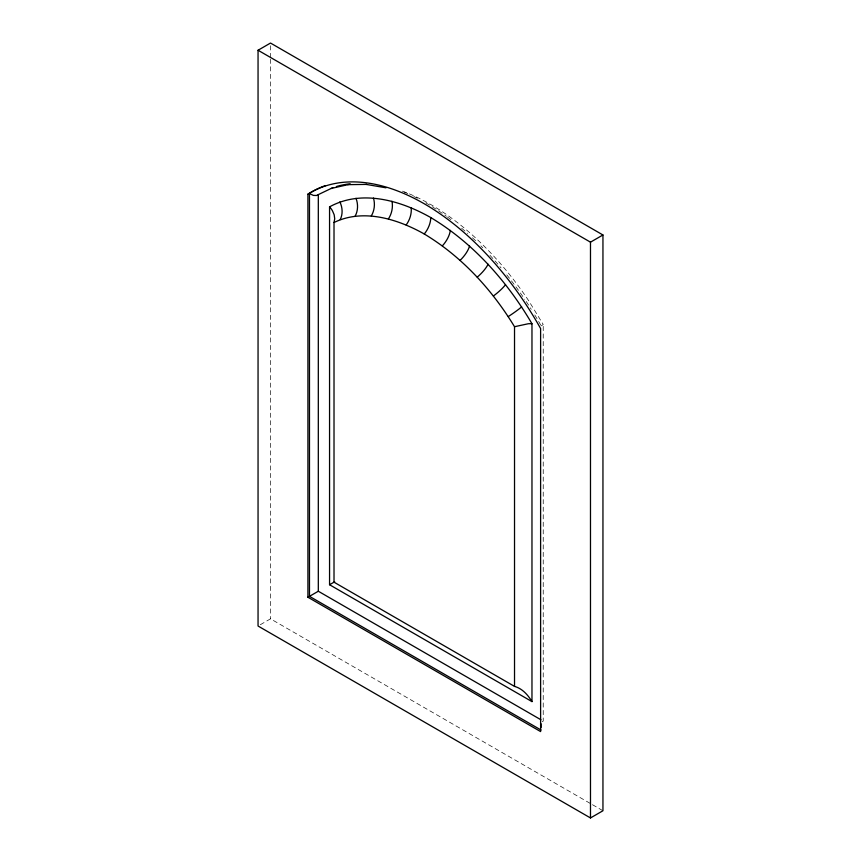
<?xml version="1.0" encoding="UTF-8"?>
<svg xmlns="http://www.w3.org/2000/svg" width="861" height="861" viewBox="0 0 861 861"><rect width="100%" height="100%" fill="white"/><g stroke="black" fill="none" stroke-linecap="round" stroke-linejoin="round"><path stroke-width="0.65" stroke-dasharray="4.3 3.23" d="M541.278 325.856L543.226 324.511L528.708 300.758A221.707 128.009 60 0 0 399.859 190.249M260.323 624.72L270.515 618.833L591.324 804.045M542.247 721.658L543.226 721.098L543.226 324.511M592.486 804.712L602.948 810.75M270.515 45.741L270.515 57.848M270.515 59.194L270.515 618.833M404.207 192.089A227.229 131.184 60 0 1 407.791 193.639M413.797 196.459A227.229 131.184 60 0 1 417.402 198.278M425.829 202.884A227.229 131.184 60 0 1 446.375 216.272M447.451 217.058A227.229 131.184 60 0 1 452.542 220.89M461.668 228.251A227.229 131.184 60 0 1 467.684 233.449M472.452 237.787A227.229 131.184 60 0 1 476.219 241.338M480.879 245.891A227.229 131.184 60 0 1 482.73 247.753M489.984 255.351A227.229 131.184 60 0 1 501.027 267.879M506.795 274.907A227.229 131.184 60 0 1 524.736 299.305M526.211 301.501A227.229 131.184 60 0 1 531.269 309.303M534.789 314.975A227.229 131.184 60 0 1 540.869 325.318"/><path stroke-width="1.29" d="M541.02 723.735L541.063 727.513M531.969 701.607C527.987 694.924 522.261 688.52 514.523 686.389L334.014 582.176L334.014 222.504L334.725 218.812L334.176 214.787L332.421 210.708A20.955 15.939 26 0 0 329.559 206.866C361.685 189.119 400.839 200.548 430.769 217.564C473.259 243.06 507.054 281.235 531.969 323.736L531.969 701.607L329.559 584.737L329.559 206.866M258.052 50.25L270.515 43.05L602.948 234.978L602.948 810.75L590.485 817.95L258.052 626.022L258.052 50.25L590.485 242.167L602.948 234.978M307.915 194.188A227.229 131.184 60 0 1 540.611 328.536L540.611 731.581L307.915 597.233L307.915 194.188L309.476 193.294A227.229 131.184 60 0 1 325.447 185.599M332.82 187.666L316.439 195.512L313.286 195.382L310.154 193.854M307.915 597.233L318.312 591.238L540.902 719.753M329.559 584.737L334.681 581.788M334.014 222.504C363.224 208.287 397.545 218.963 424.269 233.988C461.69 256.481 491.965 289.597 514.523 326.717L514.523 686.389M514.523 326.717L528.223 323.758A20.955 6.21 -17.3 0 1 531.969 323.736M331.011 188.494L348.382 184.577M347.736 184.652L366.603 184.405M365.979 184.372L386.008 187.816M541.009 730.01L309.476 596.339L309.476 193.294M590.485 242.167L590.485 817.95M318.312 194.661L318.312 591.238M336.393 186.525A221.707 128.009 60 0 1 350.179 183.759M339.858 201.904A17.694 14.357 70.9 0 1 340.224 219.512M355.98 198.278A17.694 14.013 83.5 0 1 355.13 216.165M373.448 198.052A17.694 13.41 -85.3 0 1 371.285 215.96M391.959 201.248A17.694 12.571 -75.5 0 1 388.397 218.909M411.181 207.781A17.694 11.494 -67.2 0 1 406.166 224.958M430.758 217.564A17.694 10.214 -60 0 1 424.269 233.988M450.335 230.393A17.694 8.75 -53.7 0 1 442.371 245.848M469.557 246.042A17.694 7.125 -48.1 0 1 460.14 260.323M488.079 264.23A17.694 5.37 -43 0 1 477.252 277.145M505.547 284.636A17.694 3.509 -38.2 0 1 493.407 296.001M521.658 306.86A17.694 1.593 -33.7 0 1 508.302 316.557"/></g></svg>
